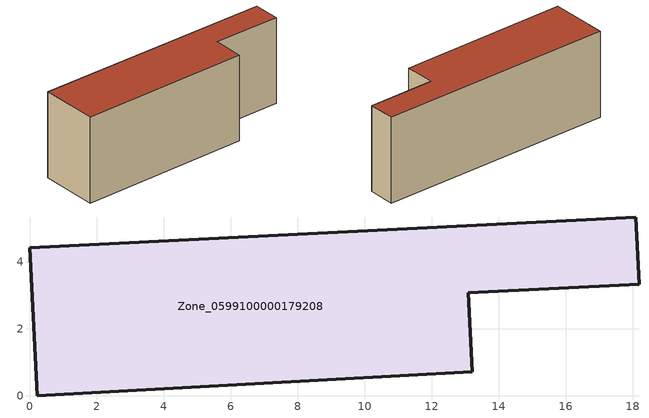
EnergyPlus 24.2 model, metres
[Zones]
Zone_0599100000179208
 floor ground (C_G): 0,4.42 18.09,5.34 18.18,3.33 13.09,3.07 13.21,0.73 0.22,0 z0
 wall outside (C_F): 0.22,0 13.21,0.73 13.09,3.07 18.18,3.33 18.09,5.34 0,4.42 0.22,0 z0:6.61
 roof outside (C_R): 18.09,5.34 0,4.42 0.22,0 13.21,0.73 13.09,3.07 18.18,3.33 z6.61
[BUILDING]
Pand.0599100000179208: North Axis=0; Terrain=City; Loads Convergence Tolerance Value=0.04; Temperature Convergence Tolerance Value=0.4; Solar Distribution=FullExterior; Maximum Number of Warmup Days=25; Minimum Number of Warmup Days=1
[Site:Location]
Rotterdam.The.Hague.AP_ZH_NLD Design_Conditions: Latitude=51.96; Longitude=4.45; Time Zone=1; Elevation=-4.5
[SITE:GROUNDTEMPERATURE:BUILDINGSURFACE]
18, 18, 18, 18, 18, 18, 18, 18, 18, 18, 18, 18
[MATERIAL] Thermal Absorptance=0.9; Solar Absorptance=0.7; Visible Absorptance=0.7
Name | Roughness | Thickness | Conductivity | Density | Specific Heat
G.TI.1946 | MediumSmooth | 0.15 | 1 | 540 | 1210
F.TI.1946 | Rough | 0.3 | 0.857143 | 1920 | 840
R.TI.1946 | MediumRough | 0.2 | 0.1 | 1500 | 1000
[CONSTRUCTION]
C_G: G.TI.1946
C_F: F.TI.1946
C_R: R.TI.1946
[ZONE]
Zone_0599100000179208: Type=1; Multiplier=1; Ceiling Height=Autocalculate; Volume=Autocalculate; Floor Area=autocalculate; Part of Total Floor Area=Yes
[ZONEINFILTRATION:DESIGNFLOWRATE]
Infil_Zone_0599100000179208: Zone or ZoneList or Space or SpaceList=Zone_0599100000179208; Schedule=AlwaysOn; Design Flow Rate Calculation Method=Flow/Area; Flow Rate per Floor Area=0.003; Constant Term Coefficient=1; Temperature Term Coefficient=0; Velocity Term Coefficient=0; Velocity Squared Term Coefficient=0
[HVACTEMPLATE:ZONE:IDEALLOADSAIRSYSTEM]
Zone_0599100000179208: Maximum Heating Supply Air Temperature=50; Minimum Cooling Supply Air Temperature=13; Maximum Heating Supply Air Humidity Ratio=0.0156; Minimum Cooling Supply Air Humidity Ratio=0.0077; Heating Limit=NoLimit; Cooling Limit=NoLimit; Dehumidification Control Type=ConstantSensibleHeatRatio; Cooling Sensible Heat Ratio=0.7; Dehumidification Setpoint=60; Humidification Control Type=None; Humidification Setpoint=30; Outdoor Air Method=None; Outdoor Air Flow Rate per Person=0.00944; Outdoor Air Flow Rate per Zone Floor Area=0; Outdoor Air Flow Rate per Zone=0; Demand Controlled Ventilation Type=None; Outdoor Air Economizer Type=NoEconomizer; Heat Recovery Type=None; Sensible Heat Recovery Effectiveness=0.7; Latent Heat Recovery Effectiveness=0.65
[ZONECONTROL:THERMOSTAT]
ThermostatControl_Zone_0599100000179208: Zone or ZoneList=Zone_0599100000179208; Control Type Schedule=DualSetpointControlType; Control 1=Thermostat_Zone_0599100000179208; Temperature Difference Between Cutout And Setpoint=0
[THERMOSTATSETPOINT:DUALSETPOINT]
Thermostat_Zone_0599100000179208: Heating Setpoint Temperature Schedule=HeatingSetpoint_Zone_0599100000179208; Cooling Setpoint Temperature Schedule=CoolingSetpoint_Zone_0599100000179208
[SCHEDULE:COMPACT]
HeatingSetpoint_Zone_0599100000179208: Through: 12/31, For: AllDays, Until: 24:00, 21
CoolingSetpoint_Zone_0599100000179208: Through: 12/31, For: AllDays, Until: 24:00, 24
DualSetpointControlType: Through: 12/31, For: AllDays, Until: 24:00, 4
AlwaysOn: Through: 12/31, For: AllDays, Until: 24:00, 1
